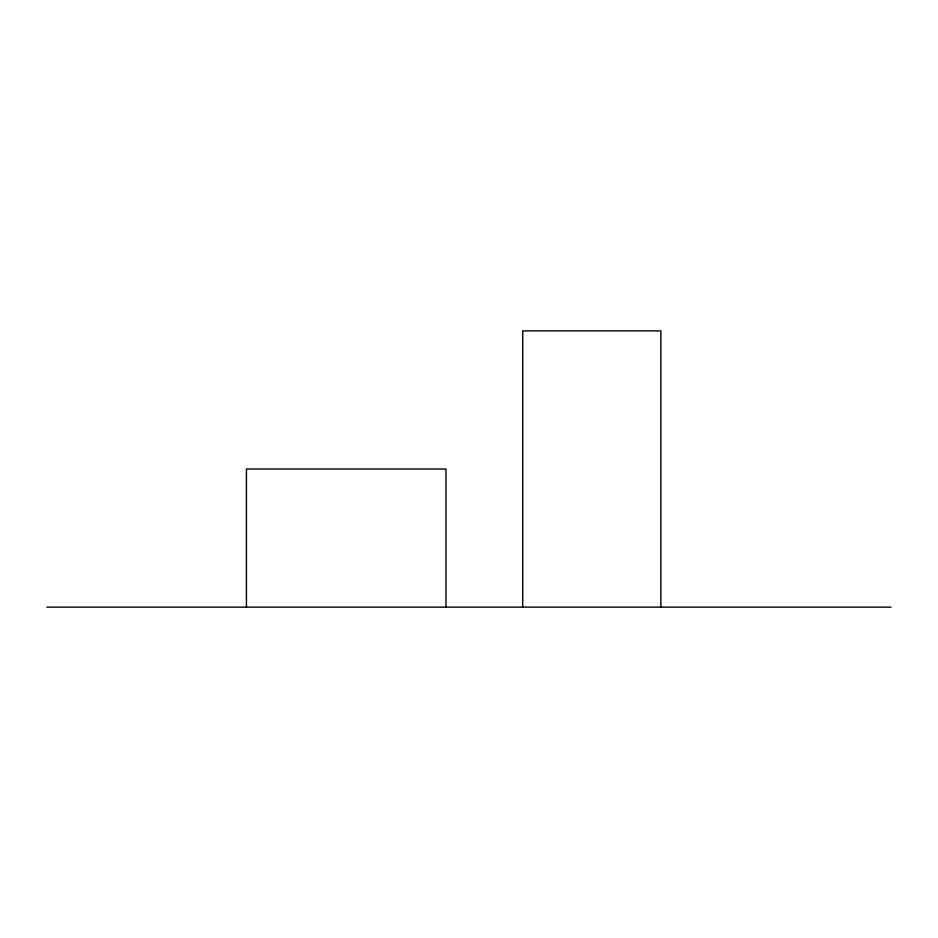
<?xml version="1.0" encoding="UTF-8"?>
<svg xmlns="http://www.w3.org/2000/svg" width="938" height="938" viewBox="0 0 938 938"><rect width="100%" height="100%" fill="white"/><g stroke="black" fill="none" stroke-linecap="round" stroke-linejoin="round"><path stroke-width="1.41" d="M46.9 607.144L891.1 607.144M660.868 607.144L660.868 330.856L522.724 330.856L522.724 607.144M445.972 607.144L445.972 469L246.436 469L246.436 607.144"/></g></svg>
